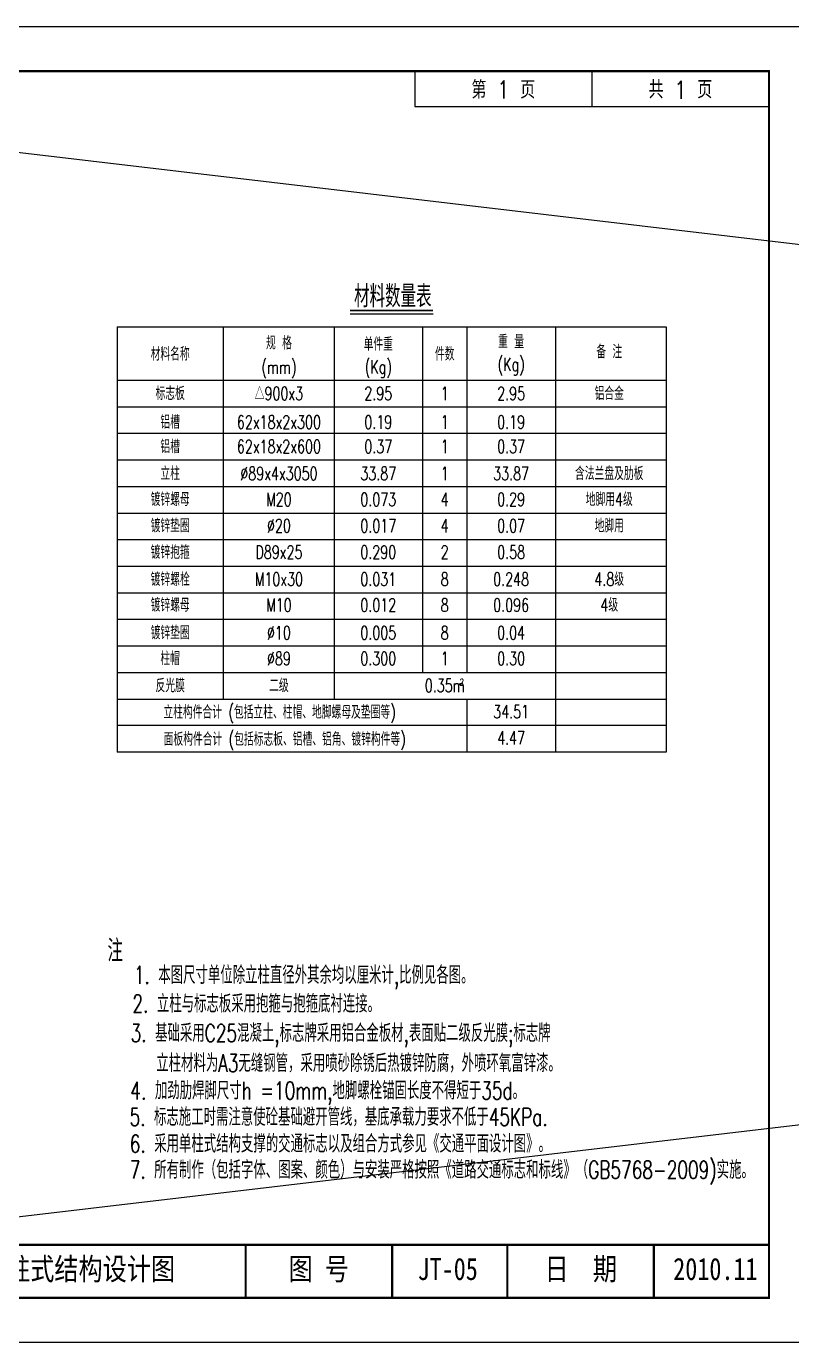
# Model space of a CAD drawing. Extents: x 3598 to 6562, y -9591 to -7828.
# Drawn here: x 4010.8 to 4183.7, y -8142.2 to -7845 of the extents above; entities that cross this region are included whole.
import ezdxf
from ezdxf.enums import TextEntityAlignment as Align

# ---------------------------------------------------------------- set-up
doc = ezdxf.new("R2010")
doc.units = 0
doc.header["$LTSCALE"] = 2
doc.layers.get('0').update_dxf_attribs({"linetype": 'CONTINUOUS'})
for name, color, linetype in [('图框', 7, 'CONTINUOUS'), ('尺寸标注', 4, 'CONTINUOUS'), ('文字字符', 7, 'CONTINUOUS'), ('文字符号', 2, 'CONTINUOUS')]:
    doc.layers.add(name, color=color, linetype=linetype)
doc.styles.add('Fangsong', font='simplex1.shx', dxfattribs={"width": 0.85, "bigfont": 'hztxt.shx'})
doc.styles.get("Standard").update_dxf_attribs({"font": 'simplex1.shx', "width": 0.7, "bigfont": 'hztxt.shx'})
doc.styles.add('WMF-宋体0', font='SIMFANG.TTF', dxfattribs={"width": 0.8})

msp = doc.modelspace()

# ---------------------------------------------------------------- linework, layer by layer
for p, q in [((4098.5275, -7855.0772), (4098.5275, -7863.0772)), ((4138.5275, -7855.0772), (4138.5275, -7863.0772)), ((4098.5275, -7863.0772), (4178.5275, -7863.0772)), ((3798.5275, -8132.0772), (4178.5275, -8132.0772))]:
    msp.add_line(p, q)
at = {"const_width": 0.2}
msp.add_lwpolyline([(3768.5275, -7845.0772), (4188.5276, -7845.0772), (4188.5276, -8142.0772), (3768.5275, -8142.0772)], close=True, dxfattribs=at)
at = {"color": 7, "const_width": 0.5}
msp.add_lwpolyline([(3793.5275, -8132.0772), (3793.5275, -7855.0772), (4178.5276, -7855.0772), (4178.5276, -8132.0772)], close=True, dxfattribs=at)
at = {"color": 7}
for points in [[(3793.5275, -7855.0772), (4098.5275, -7855.0772), (4098.5275, -7863.0772), (4178.5275, -7863.0772), (4178.5275, -8120.0772), (3793.5275, -8120.0772), (3793.5275, -7855.0772)], [(3793.5275, -7855.0772), (4098.5275, -7855.0772), (4098.5275, -7863.0772), (4178.5275, -7863.0772), (4178.5276, -8120.0772), (3793.5275, -8120.0772), (3793.5275, -7855.0772)]]:
    msp.add_lwpolyline(points, close=True, dxfattribs=at)
at = {"const_width": 0.5}
for points in [[(3793.5275, -8120.0772), (4178.5276, -8120.0772)], [(4060.3302, -8120.0772), (4060.3302, -8132.0772)], [(4093.4226, -8120.0772), (4093.4226, -8132.0772)], [(4119.4289, -8120.0772), (4119.4289, -8132.0772)], [(4152.5212, -8120.0772), (4152.5212, -8132.0772)]]:
    msp.add_lwpolyline(points, dxfattribs=at)
at = {"layer": '图框', "linetype": 'Continuous'}
msp.add_lwpolyline([(3768.5275, -7845.0772), (3768.5275, -8142.0772), (4188.5275, -8142.0772), (4188.5275, -7845.0772)], close=True, dxfattribs=at)
at = {"layer": '尺寸标注', "linetype": 'Continuous'}
for p, q in [((3768.5275, -7845.0772), (6288.5275, -8142.0772)), ((3768.5275, -8142.0772), (6288.5275, -7845.0772))]:
    msp.add_line(p, q, dxfattribs=at)
at = {"layer": '尺寸标注', "color": 7, "linetype": 'Continuous'}
msp.add_line((4083.9109, -7909.861), (4102.6718, -7909.861), dxfattribs=at)
at = {"layer": '尺寸标注', "color": 7, "linetype": 'Continuous', "const_width": 0.4}
msp.add_lwpolyline([(4083.9109, -7909.141), (4102.6718, -7909.141)], dxfattribs=at)
at = {"layer": '文字字符', "color": 7, "linetype": 'Continuous'}
for p, q in [((4055.2914, -7912.861), (4055.2914, -7996.861)), ((4080.2914, -7912.861), (4080.2914, -7996.861)), ((4100.2914, -7912.861), (4100.2914, -7990.861)), ((4110.2914, -7912.861), (4110.2914, -7990.861)), ((4130.2914, -7912.861), (4130.2914, -8008.861)), ((4031.2914, -7924.861), (4155.2914, -7924.861)), ((4031.2914, -7930.861), (4155.2914, -7930.861)), ((4031.2914, -7936.861), (4155.2914, -7936.861)), ((4031.2914, -7942.861), (4155.2914, -7942.861)), ((4031.2914, -7948.861), (4155.2914, -7948.861)), ((4031.2914, -7954.861), (4155.2914, -7954.861)), ((4031.2914, -7960.861), (4155.2914, -7960.861)), ((4031.2914, -7966.861), (4155.2914, -7966.861)), ((4031.2914, -7972.861), (4155.2914, -7972.861)), ((4031.2914, -7978.861), (4155.2914, -7978.861)), ((4031.2914, -7984.861), (4155.2914, -7984.861)), ((4031.2914, -7990.861), (4155.2914, -7990.861)), ((4110.2914, -7996.861), (4110.2914, -8008.861)), ((4155.2914, -8002.861), (4031.2914, -8002.861))]:
    msp.add_line(p, q, dxfattribs=at)
at = {"layer": '文字符号', "color": 1}
for p, q in [((4031.2914, -7912.861), (4031.2914, -8008.861)), ((4031.2914, -7912.861), (4155.2914, -7912.861)), ((4155.2914, -7912.861), (4155.2914, -8008.861)), ((4031.2914, -7996.861), (4155.2914, -7996.861)), ((4031.2914, -7996.861), (4155.2914, -7996.861)), ((4155.2914, -8008.861), (4031.2914, -8008.861))]:
    msp.add_line(p, q, dxfattribs=at)

# ---------------------------------------------------------------- texts
at = {"linetype": 'Continuous', "style": 'Fangsong', "width": 0.85}
for s, p in [('第   页', (4118.5275, -7859.0772)), ('1', (4118.5275, -7859.2538)), ('共   页', (4158.5275, -7859.0772)), ('1', (4158.5275, -7859.3421))]:
    msp.add_text(s, height=4, dxfattribs=at).set_placement(p, align=Align.MIDDLE)
at = {"style": 'WMF-宋体0', "width": 0.8}
for s, p in [('φ114单柱式结构设计图', (3988.4643, -8128.0295)), ('日  期', (4127.8499, -8128.0295)), ('图 号', (4070.0125, -8128.0295)), ('JT-05', (4099.1668, -8128.0295)), ('2010.11', (4156.8987, -8128.0295))]:
    msp.add_text(s, height=5, dxfattribs=at).set_placement(p)
at = {"layer": '文字字符', "width": 0.7}
for s, height, p in [('材料数量表', 5, (4084.8239, -7908.4204)), ('注', 5, (4029.1284, -8056.1777)), ('1. 本图尺寸单位除立柱直径外其余均以厘米计,比例见各图。', 4, (4035.0932, -8061.1673)), ('2. 立柱与标志板采用抱箍与抱箍底衬连接。', 4, (4034.7626, -8067.6374)), ('3. 基础采用C25混凝土,标志牌采用铝合金板材,表面贴二级反光膜;标志牌', 4, (4034.3645, -8074.2727)), ('立柱材料为A3无缝钢管，采用喷砂除锈后热镀锌防腐，外喷环氧富锌漆。', 4, (4040.1522, -8081.0631)), ('4. 加劲肋焊脚尺寸h =10mm,地脚螺栓锚固长度不得短于35d。', 4, (4034.3087, -8087.2502)), ('5. 标志施工时需注意使砼基础避开管线，基底承载力要求不低于45KPa.', 4, (4034.123, -8093.2162)), ('6. 采用单柱式结构支撑的交通标志以及组合方式参见《交通平面设计图》。', 4, (4034.1614, -8099.2549)), ('7. 所有制作（包括字体、图案、颜色）与安装严格按照《道路交通标志和标线》（GB5768-2009)实施。', 4, (4034.1614, -8105.1454))]:
    msp.add_text(s, height=height, dxfattribs=at).set_placement(p)
at = {"layer": '文字字符', "color": 7, "linetype": 'Continuous', "width": 0.7}
for s, height, p in [('重 量', 3, (4120.2914, -7916.1609)), ('材料名称', 3, (4043.2914, -7918.9519)), ('规 格', 3, (4067.8508, -7916.4498)), ('单件重', 3, (4090.2914, -7916.7387)), ('件数', 3, (4105.2914, -7918.9443)), ('备 注', 3, (4142.4522, -7918.4388)), ('(mm)', 3, (4067.8508, -7921.9443)), ('(Kg)', 3, (4090.2914, -7921.8721)), ('(Kg)', 3, (4120.2914, -7921.2943)), ('标志板', 3, (4043.2914, -7927.861)), ('△900x3', 3, (4067.8508, -7927.861)), ('铝合金', 3, (4142.4522, -7927.861)), ('2.95', 3, (4090.2914, -7927.861)), ('1', 3, (4105.2914, -7927.861)), ('2.95', 3, (4120.2914, -7927.861)), ('铝槽', 3, (4043.2914, -7934.3257)), ('62x18x2x300', 3, (4067.8508, -7934.3257)), ('0.19', 3, (4090.2914, -7934.3257)), ('1', 3, (4105.2914, -7934.3257)), ('0.19', 3, (4120.2914, -7934.3257)), ('铝槽', 3, (4043.2914, -7939.8505)), ('62x18x2x600', 3, (4067.8508, -7939.8505)), ('0.37', 3, (4090.2914, -7939.8505)), ('1', 3, (4105.2914, -7939.8505)), ('0.37', 3, (4120.2914, -7939.8505)), ('立柱', 3, (4043.2914, -7945.9354)), ('含法兰盘及肋板', 3, (4142.4522, -7945.9354)), ('%%C89x4x3050', 3, (4067.8508, -7945.9354)), ('33.87', 3, (4090.2914, -7945.9354)), ('1', 3, (4105.2914, -7945.9354)), ('镀锌螺母', 3, (4043.2914, -7951.7765)), ('地脚用4级', 3, (4142.4522, -7951.7765)), ('M20', 3, (4067.8508, -7951.7765)), ('0.073', 3, (4090.2914, -7951.7765)), ('4', 3, (4105.2914, -7951.7765)), ('镀锌垫圈', 3, (4043.2914, -7957.7262)), ('地脚用', 3, (4142.4522, -7957.7262)), ('%%c20', 3, (4067.8508, -7957.7262)), ('0.017', 3, (4090.2914, -7957.7262)), ('4', 3, (4105.2914, -7957.7262)), ('镀锌抱箍', 3, (4043.2914, -7963.7023)), ('D89x25', 3, (4067.8508, -7963.7023)), ('0.290', 3, (4090.2914, -7963.7023)), ('2', 3, (4105.2914, -7963.7023)), ('0.58', 3, (4120.2914, -7963.7023)), ('镀锌螺栓', 3, (4043.2914, -7969.8145)), ('M10x30', 3, (4067.8508, -7969.8145)), ('0.031', 3, (4090.2914, -7969.8145)), ('8', 3, (4105.2914, -7969.8145)), ('0.248', 3, (4120.2914, -7969.8145)), ('4.8级', 3, (4142.4522, -7969.8145)), ('镀锌螺母', 3, (4043.2914, -7975.6307)), ('4级', 3, (4142.4522, -7975.6307)), ('M10', 3, (4067.8508, -7975.6307)), ('0.012', 3, (4090.2914, -7975.6307)), ('8', 3, (4105.2914, -7975.6307)), ('0.096', 3, (4120.2914, -7975.6307)), ('镀锌垫圈', 3, (4043.2914, -7981.8909)), ('%%c10', 3, (4067.8508, -7981.8909)), ('0.005', 3, (4090.2914, -7981.8909)), ('8', 3, (4105.2914, -7981.8909)), ('0.04', 3, (4120.2914, -7981.8909)), ('柱帽', 3, (4043.2914, -7987.7071)), ('%%c89', 3, (4067.8508, -7987.7071)), ('0.300', 3, (4090.2914, -7987.7071)), ('1', 3, (4105.2914, -7987.7071)), ('反光膜', 3, (4043.2914, -7993.8193)), ('二级', 3, (4067.8508, -7993.8193)), ('0.35m', 3, (4105.2914, -7993.8193)), ('2', 1.5, (4109.1435, -7993.0159)), ('4.47', 3, (4120.2914, -8005.6307))]:
    msp.add_text(s, height=height, dxfattribs=at).set_placement(p, align=Align.MIDDLE_CENTER)
at = {"layer": '文字字符', "color": 1, "linetype": 'Continuous', "width": 0.7}
for s, p in [('33.87', (4120.2914, -7945.9354)), ('0.29', (4120.2914, -7951.7765)), ('0.07', (4120.2914, -7957.7262)), ('0.30', (4120.2914, -7987.7071)), ('34.51', (4120.2914, -7999.7071))]:
    msp.add_text(s, height=3, dxfattribs=at).set_placement(p, align=Align.MIDDLE_CENTER)
at = {"layer": '文字字符', "color": 7, "linetype": 'Continuous', "width": 0.7}
for s, p in [('立柱构件合计 (包括立柱、柱帽、地脚螺母及垫圈等)', (4041.7623, -7999.8203)), ('面板构件合计 (包括标志板、铝槽、铝角、镀锌构件等)', (4041.8147, -8005.9201))]:
    msp.add_text(s, height=3, dxfattribs=at).set_placement(p, align=Align.MIDDLE_LEFT)

doc.saveas('drawing.dxf')
